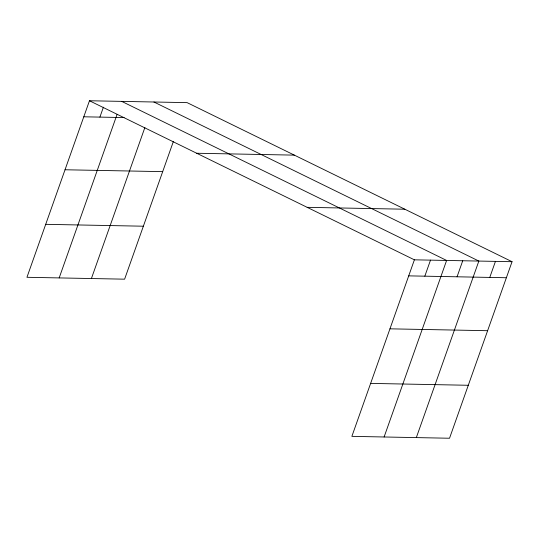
<?xml version="1.0" encoding="UTF-8"?>
<svg xmlns="http://www.w3.org/2000/svg" width="539" height="539" viewBox="0 0 539 539"><rect width="100%" height="100%" fill="white"/><g stroke="black" fill="none" stroke-linecap="round" stroke-linejoin="round"><path stroke-width="0.81" d="M512.05 261.705L414.39 259.825L351.873 436.361L449.533 438.241L512.05 261.705L187.127 102.639L89.467 100.759L26.95 277.295L124.61 279.175L173.329 141.602M99.897 117.111L103.414 107.18M59.175 277.915L117.098 114.362M91.408 278.535L144.883 127.521M424.826 276.177L430.506 260.135M384.105 436.981L446.615 260.445L121.693 101.379M457.052 276.797L462.731 260.755M416.33 437.601L478.848 261.065L153.918 101.999M489.769 277.423L495.449 261.381M83.788 116.801L124.071 117.569M196.688 153.251L294.348 155.131M65.03 169.765L162.69 171.638M307.163 207.333L404.823 209.213M45.707 224.332L143.367 226.205M408.71 275.867L506.37 277.74M389.953 328.83L487.613 330.703M370.63 383.397L468.29 385.277M89.467 100.759L414.39 259.825"/></g></svg>
